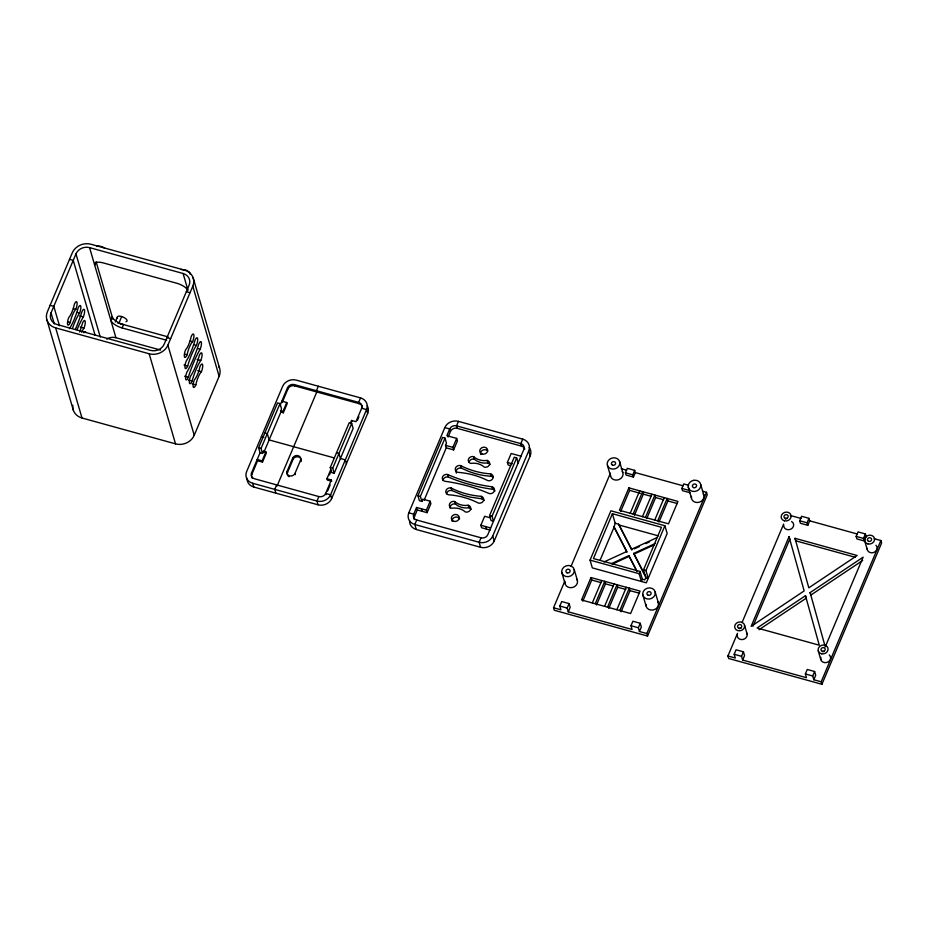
<?xml version="1.0" encoding="UTF-8"?>
<svg xmlns="http://www.w3.org/2000/svg" width="928" height="928" viewBox="0 0 928 928"><rect width="100%" height="100%" fill="white"/><g stroke="black" fill="none" stroke-linecap="round" stroke-linejoin="round"><path stroke-width="1.39" d="M190.182 274.259L189.614 272.345L186.551 270.257L181.018 269.456M691.511 496.387L691.43 496.689A6.38 5.556 -16.3 0 0 695.432 502.257A6.38 5.556 -16.3 0 0 702.809 499.832L703.598 498.498A6.38 5.556 -16.3 0 0 703.482 494.218L703.25 493.893M51.052 312.84L75.968 253.878A10.626 9.257 -16.3 0 1 89.575 247.625L183.083 273.493A10.626 9.257 -16.3 0 1 189.115 285.174L164.198 344.149A10.626 9.257 -16.3 0 1 150.591 350.401L57.072 324.533A10.626 9.257 -16.3 0 1 51.052 312.84L54.288 323.93M115.327 321.981L117.218 317.492M121.696 316.552L118.854 323.28A5.313 2.123 22.9 0 0 117.589 322.979M122.078 327.932L123.494 324.568A10.626 4.246 22.9 0 1 112.218 316.842L110.792 320.206A10.626 4.246 22.9 0 0 122.078 327.932L166.68 340.263M194.23 435.267L167.875 345.158L192.792 286.195A14.604 12.725 -16.3 0 0 184.51 270.129L90.99 244.261A14.604 12.725 -16.3 0 0 72.28 252.857L47.363 311.831A14.604 12.725 -16.3 0 0 55.657 327.897L82 417.994L175.52 443.862A14.604 12.725 -16.3 0 0 194.23 435.267L219.147 376.304A14.604 12.725 -16.3 0 0 218.869 366.479M252.393 478.384A5.313 4.628 -16.3 0 1 251.906 474.196L251.534 472.944L260.06 452.76L258.599 447.76L277.542 402.914L280.001 403.587L281.462 408.598L280.882 412.09L263.83 452.446L263.459 451.194L265.918 451.878L266.278 453.131L262.496 462.098L257.59 460.74L257.218 459.488L262.125 460.845L262.496 462.098M260.06 452.76L262.52 453.444L261.046 448.433L280.001 403.587M279.954 405.675L287.541 387.73A5.313 4.628 -16.3 0 1 294.338 384.61L358.637 402.392A5.313 4.628 -16.3 0 1 361.653 408.239L366.56 409.596L367.662 413.354L331.656 498.556A10.626 9.257 -16.3 0 1 318.049 504.809L253.75 487.026A10.626 9.257 -16.3 0 1 247.034 478.245M251.906 474.196L257.59 460.74M287.541 387.73L287.9 388.983L282.216 402.439L281.857 401.186L286.764 402.543L287.123 403.796L283.342 412.763L280.882 412.09M262.52 453.444L263.459 451.194M262.125 460.845L265.918 451.878M283.342 412.763L282.97 411.51L286.764 402.543M318.316 386.234L316.425 390.723L316.796 391.976L277.008 486.144L276.637 484.892L274.746 489.381L275.836 493.128M287.529 472.422L287.17 471.18L292.656 458.165A4.246 3.7 -16.3 0 1 298.097 455.671A4.246 3.7 -16.3 0 1 300.51 460.346L300.881 461.599A4.246 3.7 -16.3 0 0 298.468 456.924A4.246 3.7 -16.3 0 0 293.028 459.418L287.529 472.422A4.246 3.7 -16.3 0 0 287.61 475.287M295.382 474.602L295.023 473.35L300.51 460.346M330.264 467.584L349.206 422.739L351.666 423.412L353.127 428.423L334.184 473.268L331.725 472.584L330.264 467.584L332.711 468.257L334.184 473.268M331.656 498.556L330.565 494.798L325.658 493.441A5.313 4.628 -16.3 0 1 318.849 496.573L316.958 501.05L318.049 504.809M253.75 487.026L252.66 483.268A10.626 9.257 -16.3 0 1 246.628 471.586L282.622 386.373A10.626 9.257 -16.3 0 1 296.229 380.12L360.54 397.915L358.637 402.392L359.008 403.645A5.313 4.628 -16.3 0 1 362.361 408.042M326.923 478.767L331.342 479.985L331.702 481.238L327.282 480.02L326.923 478.767L330.704 469.8M350.471 423.029L351.55 420.465L355.969 421.695L361.653 408.239M329.452 474.892L331.076 471.053M332.711 468.257L351.666 423.412M331.342 479.985L325.658 493.441L326.018 494.694M327.572 491.028L330.148 484.915M357.373 420.5L358.916 416.834M416.289 529.505L414.828 524.506A10.626 9.257 -16.3 0 1 408.807 512.813L444.802 427.611A10.626 9.257 -16.3 0 1 458.409 421.358L522.708 439.141A10.626 9.257 -16.3 0 1 528.74 450.834L530.201 455.834L494.195 541.036A10.626 9.257 -16.3 0 1 480.6 547.3L416.289 529.505A10.626 9.257 -16.3 0 1 409.573 520.724M427.1 512.662L426.37 510.168L416.556 507.442L417.287 509.948L427.1 512.662L430.894 503.695L430.163 501.19L422.797 499.16L421.846 501.398L419.398 500.726L417.936 495.714L442.563 437.413L445.011 438.097L446.484 443.097L445.533 445.347L446.264 447.841L424.084 500.343M421.846 501.398L420.384 496.399L445.011 438.097M416.556 507.442L413.714 514.17L414.445 516.676A5.313 4.628 -16.3 0 0 414.271 519.576M414.445 516.676L417.287 509.948M448.073 437.076L450.44 431.474L449.709 428.968L444.802 427.611M408.807 512.813L413.714 514.17A5.313 4.628 -16.3 0 0 416.718 520.016L414.828 524.506L479.126 542.288A10.626 9.257 -16.3 0 0 492.733 536.036L528.74 450.834M458.409 421.358L456.518 425.848L457.249 428.342L521.548 446.136A5.313 4.628 -16.3 0 1 524.738 449.082M426.37 510.168L430.163 501.19M446.264 447.841L453.63 449.883L452.899 447.377L456.68 438.41L446.867 435.696L449.709 428.968A5.313 4.628 -16.3 0 1 456.518 425.848L520.817 443.63A5.313 4.628 -16.3 0 1 523.833 449.477L487.826 534.679A5.313 4.628 -16.3 0 1 481.029 537.799L416.718 520.016M453.63 449.883L457.423 440.916L456.68 438.41M490.17 530.12L481.586 527.742L480.855 525.236L484.648 516.27L489.555 517.627M510.562 465.636L508.115 464.951L507.384 462.457L511.166 453.479L520.991 456.205M516.676 457.922L492.049 516.223L493.51 521.223L491.063 520.55L489.59 515.539L514.228 457.237L516.676 457.922L518.149 462.921M481.029 537.799L479.126 542.288L480.6 547.3M522.708 439.141L520.817 443.63L521.548 446.136M702.484 491.179L706.498 492.292L707.229 494.786L647.547 636.051L554.283 610.253L553.552 607.747L564.816 581.102M571.01 566.44L610.427 473.152M553.552 607.747L560.918 609.789L559.816 606.03L561.707 601.553L569.073 603.583L570.175 607.341L568.272 611.819L632.084 629.474L630.994 625.716L632.884 621.238L640.25 623.268L641.341 627.026L639.45 631.516L646.816 633.546L647.547 636.051M568.272 611.819L567.182 608.072L569.073 603.583M625.414 472.793L627.305 468.315L634.671 470.345L635.32 472.596L633.43 477.085L626.064 475.043L625.414 472.793L632.768 474.834L633.43 477.085M590.057 560.129L610.902 510.806L664.889 525.735L667.162 533.496L646.317 582.83L592.319 567.89L590.057 560.129L639.137 573.713L641.41 581.462L642.35 579.223L640.088 571.462L593.456 558.563L612.399 513.718L661.49 527.301L643.487 569.908L645.76 577.657L644.809 579.907L642.35 579.223M632.768 474.834L634.671 470.345M590.985 577.541L581.52 599.964L630.599 613.536L640.076 591.113L590.985 577.541L591.716 580.035L582.807 601.147M628.882 487.85L619.405 510.272L668.496 523.844L677.962 501.422L628.882 487.85L629.613 490.355L620.693 511.456M627.003 552.23L614.069 527.15L615.183 523.23L612.399 513.718M600.045 560.35L614.069 527.15M592.308 602.945L601.785 580.522M630.205 513.254L639.682 490.831M595.254 603.757L604.731 581.334L605.462 583.84L596.542 604.94M633.151 514.077L642.628 491.654L643.359 494.148L634.439 515.26M604.58 606.344L614.058 583.921M642.478 516.652L651.955 494.23M607.527 607.156L617.004 584.733L617.735 587.238L608.814 608.339M645.424 517.464L654.901 495.042L655.632 497.547L646.712 518.648M616.853 609.731L626.33 587.308M654.75 520.051L664.228 497.628M619.8 610.554L629.277 588.132L630.008 590.626L621.087 611.738M657.697 520.863L667.174 498.44L667.905 500.946L658.984 522.046M639.137 573.713L640.088 571.462M645.76 577.657L648.208 578.341L645.946 570.581L664.889 525.735M689.875 492.698L682.509 490.668L681.86 488.406L683.75 483.929L688.657 485.286M639.45 631.516L638.348 627.757L640.25 623.268M646.816 633.546L706.498 492.292M874.176 538.669L880.869 540.525L881.6 543.031L821.918 684.284L728.654 658.486L727.923 655.992L737.493 633.337M741.994 622.676L783.661 524.053M727.923 655.992L735.289 658.022L734.187 654.275L736.078 649.786L743.444 651.827L744.546 655.574L742.644 660.063L806.455 677.707L805.365 673.96L807.256 669.471L814.622 671.512L815.712 675.259L813.821 679.748L821.187 681.79L821.918 684.284M789.044 536.662L751.146 626.354L804.158 590.927L789.044 536.662L789.774 539.168L752.991 626.214M742.644 660.063L741.553 656.305L743.444 651.827M799.704 520.782L801.606 516.293L808.961 518.334L809.692 520.84L807.801 525.318L800.435 523.288L799.704 520.782L807.07 522.824L807.801 525.318M807.07 522.824L808.961 518.334M856.15 536.396L858.052 531.918L865.406 533.948L866.137 536.454L864.246 540.931L856.88 538.901L856.15 536.396L863.516 538.437L864.246 540.931M863.516 538.437L865.406 533.948M813.821 679.748L812.719 675.99L814.622 671.512M821.187 681.79L880.869 540.525M805.481 595.683L757.12 628.001L819.262 645.192L805.481 595.683L806.212 598.189L759.034 629.718M810.132 592.586L863.133 557.16L825.247 646.851L810.132 592.586L810.863 595.08L862.669 560.466M603.931 561.985L626.783 551.487L613.849 526.408M615.183 523.23L618.651 524.192L631.817 550.026L631.597 549.272L656.989 537.602M634.358 548.854L639.427 546.522M645.784 543.599L649.588 541.859M611.134 563.783L628.917 555.617L636.678 570.662M644.937 575.476L633.72 553.401L655.307 543.483M612.631 563.957L629.138 556.371L628.917 555.617M633.94 554.155L654.263 544.817M493.058 477.363A3.979 3.468 -16.3 0 0 491.399 476.412L483.476 475.438A77.314 67.35 -16.3 0 1 468.385 471.262L461.378 468.106L460.648 465.601A3.979 3.468 -16.3 0 0 455.544 467.944A3.979 3.468 -16.3 0 0 457.806 472.329A77.314 67.35 -16.3 0 1 487.826 480.634A3.979 3.468 -16.3 0 0 492.93 478.291A3.979 3.468 -16.3 0 0 490.668 473.906A77.314 67.35 -16.3 0 1 460.648 465.601M484.114 500.54A3.979 3.468 -16.3 0 0 481.934 498.835L470.125 497.083L462.562 494.995L451.901 490.529L451.17 488.024A3.979 3.468 -16.3 0 0 446.066 490.367A3.979 3.468 -16.3 0 0 448.328 494.752A77.314 67.35 -16.3 0 1 478.361 503.057A3.979 3.468 -16.3 0 0 483.453 500.714A3.979 3.468 -16.3 0 0 481.203 496.329A77.314 67.35 -16.3 0 1 451.17 488.024M69.53 259.353L73.219 260.374L95.108 335.228M186.366 291.682L190.043 292.691M73.358 308.606L75.818 309.279A5.313 1.508 -74.5 0 0 76.978 302.296A5.313 1.508 -74.5 0 0 74.356 304.28A12.888 3.666 -74.5 0 1 68.765 317.504A5.313 1.508 -74.5 0 0 67.605 324.498A5.313 1.508 -74.5 0 0 70.226 322.515A12.888 3.666 -74.5 0 1 75.818 309.279M190.194 340.924L192.641 341.597A5.313 1.508 -74.5 0 0 193.813 334.614A5.313 1.508 -74.5 0 0 191.18 336.597A12.888 3.666 -74.5 0 1 185.588 349.821A5.313 1.508 -74.5 0 0 184.428 356.816A5.313 1.508 -74.5 0 0 187.05 354.832A12.888 3.666 -74.5 0 1 192.641 341.597M120.014 323.605L168.107 336.899M77.117 312.411L79.576 313.096A5.313 1.508 -74.5 0 0 80.736 306.101A5.313 1.508 -74.5 0 0 78.114 308.084A29.429 8.364 -74.5 0 1 69.391 328.709M193.952 344.729L196.4 345.413A5.313 1.508 -74.5 0 0 197.571 338.418A5.313 1.508 -74.5 0 0 194.938 340.402A29.429 8.364 -74.5 0 1 186.226 361.038A5.313 1.508 -74.5 0 0 185.066 368.022A5.313 1.508 -74.5 0 0 187.688 366.038A29.429 8.364 -74.5 0 1 196.4 345.413M50.112 305.324L53.801 306.344L59.473 325.751M166.947 337.641L170.624 338.662M79.657 315.88L83.334 316.9A5.313 1.508 -74.5 0 0 84.494 309.917A5.313 1.508 -74.5 0 0 81.873 311.889A53.209 15.126 -74.5 0 1 75.296 329.498M197.71 348.545L200.158 349.218A5.313 1.508 -74.5 0 0 201.33 342.235A5.313 1.508 -74.5 0 0 198.696 344.218A53.209 15.126 -74.5 0 1 186.853 372.244A5.313 1.508 -74.5 0 0 185.693 379.227A5.313 1.508 -74.5 0 0 188.326 377.244A53.209 15.126 -74.5 0 1 200.158 349.218M621.273 468.71L626.62 470.194M635.32 472.596L683.043 485.796M790.285 515.469L800.992 518.427M809.692 520.84L857.414 534.041M681.86 488.406L689.214 490.448M67.767 321.83L70.226 322.515M184.602 354.148L187.05 354.832M287.9 388.983A5.313 4.628 -16.3 0 1 294.71 385.862L359.008 403.645M80.284 327.085L83.961 328.106A5.313 1.508 -74.5 0 0 85.132 321.123A5.313 1.508 -74.5 0 0 82.499 323.106A29.429 8.364 -74.5 0 1 79.611 331.934M197.119 359.414L200.796 360.424A5.313 1.508 -74.5 0 0 201.956 353.44A5.313 1.508 -74.5 0 0 199.334 355.424A29.429 8.364 -74.5 0 1 190.611 376.049A5.313 1.508 -74.5 0 0 189.451 383.044A5.313 1.508 -74.5 0 0 192.084 381.06A29.429 8.364 -74.5 0 1 200.796 360.424M106.65 339.08A10.626 9.257 -16.3 0 1 115.919 337.722L160.579 350.076M55.657 327.897L149.164 353.765A14.604 12.725 -16.3 0 0 167.875 345.158M184.011 365.017L187.688 366.038M197.745 370.62L201.422 371.641A5.313 1.508 -74.5 0 0 202.594 364.646A5.313 1.508 -74.5 0 0 199.961 366.63A12.888 3.666 -74.5 0 1 194.37 379.865A5.313 1.508 -74.5 0 0 193.21 386.848A5.313 1.508 -74.5 0 0 195.843 384.865A12.888 3.666 -74.5 0 1 201.422 371.641M629.613 490.355L640.413 493.336M643.359 494.148L651.352 496.364M655.632 497.547L663.624 499.763M667.905 500.946L677.347 503.556M795.018 538.31L857.159 555.501L808.81 587.818L795.018 538.31L795.748 540.815L855.129 557.241M445.533 445.347L452.899 447.377M507.384 462.457L512.291 463.814M184.637 376.234L188.326 377.244M188.396 380.039L192.084 381.06M192.154 383.844L195.843 384.865M280.511 410.837L282.97 411.51M618.872 524.946L658.3 535.85M264.84 432.982L267.299 433.654L269.12 439.918L334.15 457.898M336.504 452.806L338.964 453.479L340.425 458.49L345.332 459.847L346.434 463.594M261.394 436.624L263.854 437.308M258.599 447.76L261.046 448.433M417.936 495.714L420.384 496.399M489.59 515.539L492.049 516.223M643.487 569.908L645.946 570.581M480.855 525.236L490.668 527.951M318.849 496.573L254.55 478.778A5.313 4.628 -16.3 0 1 251.534 472.944M252.66 483.268L316.958 501.05A10.626 9.257 -16.3 0 0 330.565 494.798L366.56 409.596A10.626 9.257 -16.3 0 0 360.54 397.915M591.716 580.035L601.17 582.656M605.462 583.84L613.454 586.055M617.735 587.238L625.727 589.442M630.008 590.626L639.45 593.247M559.816 606.03L567.182 608.072M630.994 625.716L638.348 627.757M734.187 654.275L741.553 656.305M805.365 673.96L812.719 675.99M618.651 524.192L631.597 549.272M633.72 553.401L646.665 578.48M629.138 556.371L636.898 571.416M619.579 461.529L618.93 460.23A6.38 5.556 -16.3 0 0 611.784 458.165L610.276 458.85A6.38 5.556 -16.3 0 0 607.817 466.262A6.38 5.556 -16.3 0 0 615.74 468.547A6.38 5.556 -16.3 0 0 619.579 461.529L622.792 472.538A6.38 5.556 -16.3 0 1 622.224 476.841L621.238 478.082A6.38 5.556 -16.3 0 1 614.382 479.822A6.38 5.556 -16.3 0 1 610.404 474.962M622.27 471.494L622.792 472.538M864.676 540.757L867.239 549.515M818.241 650.841L820.804 659.599M744.592 625.368A5.046 4.396 -16.3 0 1 737.853 630.646A5.046 4.396 -16.3 0 1 736.507 623.14A5.046 4.396 -16.3 0 1 744.592 625.368L747.144 634.137M700.721 484.578L703.946 495.587M688.251 487.142L691.476 498.15M655.249 592.203A6.38 5.556 -16.3 0 1 646.746 598.862A6.38 5.556 -16.3 0 1 645.053 589.384A6.38 5.556 -16.3 0 1 655.249 592.203L658.474 603.212M607.422 465.38L610.647 476.389M642.779 594.767L645.992 605.775M574.223 569.606A6.38 5.556 -16.3 0 1 565.964 576.52A6.38 5.556 -16.3 0 1 563.888 567.112A6.38 5.556 -16.3 0 1 574.223 569.606L577.448 580.615M561.823 572.553L565.048 583.561M487.154 460.416A3.979 3.468 -16.3 0 1 489.416 464.789A3.979 3.468 -16.3 0 1 484.312 467.132A16.356 14.245 -16.3 0 0 470.798 463.397A3.979 3.468 -16.3 0 1 468.536 459.012A3.979 3.468 -16.3 0 1 473.64 456.669A16.356 14.245 -16.3 0 0 487.154 460.416L487.884 462.91A3.979 3.468 -16.3 0 1 490.077 464.615M490.668 473.906L491.399 476.412M492.002 486.794A3.979 3.468 -16.3 0 1 494.264 491.179A3.979 3.468 -16.3 0 1 489.16 493.522A167.226 145.684 -16.3 0 0 444.872 481.272A3.99 3.468 -16.3 0 1 442.528 476.922A3.99 3.468 -16.3 0 1 447.598 474.51A168.119 146.473 -16.3 0 0 492.002 486.794L492.733 489.3A3.979 3.468 -16.3 0 1 494.926 491.005M473.64 456.669L474.37 459.174A16.356 14.245 -16.3 0 0 487.884 462.91M481.203 496.329L481.934 498.835M492.733 536.036L494.195 541.036M485.762 526.594L486.492 529.099M468.211 505.25A3.979 3.468 -16.3 0 1 470.461 509.634A3.979 3.468 -16.3 0 1 465.369 511.978A16.356 14.245 -16.3 0 0 451.855 508.242A3.979 3.468 -16.3 0 1 449.593 503.858A3.979 3.468 -16.3 0 1 454.697 501.514A16.356 14.245 -16.3 0 0 468.211 505.25L468.942 507.755A3.979 3.468 -16.3 0 1 471.122 509.46M447.598 474.51L448.328 477.015A168.119 146.473 -16.3 0 0 464.383 482.978L475.519 486.063A168.119 146.473 -16.3 0 0 492.733 489.3M454.697 501.514L455.428 504.02A16.356 14.245 -16.3 0 0 468.942 507.755M421.463 508.811L422.194 511.305M351.55 420.465L351.921 421.718M294.338 384.61L294.71 385.862M292.656 458.165L293.028 459.418M193.175 277.913L219.53 368.022M192.792 286.195L219.147 376.304M183.083 273.493L187.816 289.664M149.164 353.765L175.52 443.862M112.949 319.348L96.118 261.777L94.691 265.141A10.626 4.246 22.9 0 1 103.043 262.856L176.923 283.284A10.626 4.246 22.9 0 1 187.932 290.336M89.575 247.625L115.919 337.722M75.968 253.878L100.282 337.05M46.98 320.102L73.335 410.211M576.926 579.258A6.38 5.556 -16.3 0 1 572.448 587.517A6.38 5.556 -16.3 0 1 564.943 582.111M658.01 601.843A6.38 5.556 -16.3 0 1 653.208 609.974A6.38 5.556 -16.3 0 1 645.958 604.314M367.221 405.78A10.626 9.257 -16.3 0 1 367.662 413.354M450.44 431.474A5.313 4.628 -16.3 0 1 457.249 428.342M529.215 447.458A10.626 9.257 -16.3 0 1 530.201 455.834M469.023 462.422A3.979 3.468 -16.3 0 1 474.37 459.174M456.344 473.118A3.979 3.468 -16.3 0 1 461.378 468.106M443.039 480.333A3.99 3.468 -16.3 0 1 448.328 477.015M446.565 493.777A3.979 3.468 -16.3 0 1 451.901 490.529M450.103 508.184A3.979 3.468 -16.3 0 1 455.428 504.02M120.153 323.756A5.313 2.123 22.9 0 1 121.382 324.348M97.057 246.477A5.313 2.123 22.9 0 1 104.62 248.089M117.508 318.176A5.313 2.123 22.9 0 1 122.995 317.028A5.313 2.123 22.9 0 1 125.988 321.749M77.047 329.66A53.209 15.126 -74.5 0 1 83.334 316.9M81.56 332.212A29.429 8.364 -74.5 0 1 83.961 328.106M83.914 332.781A5.313 1.508 -74.5 0 1 85.759 332.328M72.709 327.746A29.429 8.364 -74.5 0 1 79.576 313.096M82 417.994A14.604 12.725 -16.3 0 1 72.825 405.246M480.681 454.488A3.979 3.468 -16.3 0 1 485.309 449.72L486.272 449.976A3.979 3.468 -16.3 0 1 487.78 451.101M452.122 521.258A3.979 3.468 -16.3 0 1 459.627 518.81M288.979 476.702A4.246 3.7 -16.3 0 1 288.179 476.076M295.023 473.35A4.246 3.7 -16.3 0 1 289.571 475.844A4.246 3.7 -16.3 0 1 287.17 471.18M785.471 519.286A2.123 1.856 -16.3 0 1 787.396 518.404M739.465 628.743A2.123 1.856 -16.3 0 1 741.02 628.268M822.869 651.862A2.123 1.856 -16.3 0 1 824.412 651.352M746.785 633.047A5.046 4.396 -16.3 0 1 742.98 639.485A5.046 4.396 -16.3 0 1 737.238 635.007M829.272 654.924A5.046 4.396 -16.3 0 1 826.836 662.464A5.046 4.396 -16.3 0 1 820.851 657.302M791.584 521.478A5.046 4.396 -16.3 0 1 790.784 529.192A5.046 4.396 -16.3 0 1 783.719 525.225M875.951 545.246A5.046 4.396 -16.3 0 1 873.7 552.496A5.046 4.396 -16.3 0 1 867.17 548.367M693.518 480.379L691.928 480.901A6.38 5.556 -16.3 0 0 688.715 488.511A6.38 5.556 -16.3 0 0 697.044 490.819A6.38 5.556 -16.3 0 0 700.257 483.21L699.399 482.015A6.38 5.556 -16.3 0 0 693.518 480.379M612.492 465.16A2.123 1.856 -16.3 0 0 615.6 463.269A2.123 1.856 -16.3 0 0 612.399 461.935A2.123 1.856 -16.3 0 0 612.492 465.16M693.889 487.687A2.123 1.856 -16.3 0 0 696.534 485.286A2.123 1.856 -16.3 0 0 693.042 484.59A2.123 1.856 -16.3 0 0 693.889 487.687M567.031 572.796A2.123 1.856 -16.3 0 0 570.128 570.882A2.123 1.856 -16.3 0 0 566.915 569.572A2.123 1.856 -16.3 0 0 567.031 572.796M648.254 595.277A2.123 1.856 -16.3 0 0 651.096 593.062A2.123 1.856 -16.3 0 0 647.698 592.122A2.123 1.856 -16.3 0 0 648.254 595.277M453.873 521.327A3.979 3.468 -16.3 0 0 459.186 517.163A3.979 3.468 -16.3 0 0 452.818 515.4A3.979 3.468 -16.3 0 0 453.873 521.327M481.876 453.92A3.979 3.468 -16.3 0 0 487.652 450.289A3.979 3.468 -16.3 0 0 481.597 447.876A3.979 3.468 -16.3 0 0 481.876 453.92M822.336 651.259A2.123 1.856 -16.3 0 0 825.178 649.043A2.123 1.856 -16.3 0 0 821.767 648.104A2.123 1.856 -16.3 0 0 822.336 651.259M738.85 628.163A2.123 1.856 -16.3 0 0 741.739 626.006A2.123 1.856 -16.3 0 0 738.363 624.996A2.123 1.856 -16.3 0 0 738.85 628.163M785.308 518.311A2.123 1.856 -16.3 0 0 788.15 516.096A2.123 1.856 -16.3 0 0 784.752 515.144A2.123 1.856 -16.3 0 0 785.308 518.311M868.759 541.395A2.123 1.856 -16.3 0 0 871.589 539.18A2.123 1.856 -16.3 0 0 868.19 538.228A2.123 1.856 -16.3 0 0 868.759 541.395M821.686 653.822A5.046 4.396 -16.3 0 0 827.95 648.092A5.046 4.396 -16.3 0 0 819.633 646.491A5.046 4.396 -16.3 0 0 821.686 653.822M867.924 543.912A5.046 4.396 -16.3 0 0 874.501 538.484A5.046 4.396 -16.3 0 0 866.334 536.465A5.046 4.396 -16.3 0 0 867.924 543.912M784.404 520.817A5.046 4.396 -16.3 0 0 791.062 515.458A5.046 4.396 -16.3 0 0 782.942 513.335A5.046 4.396 -16.3 0 0 784.404 520.817"/></g></svg>
